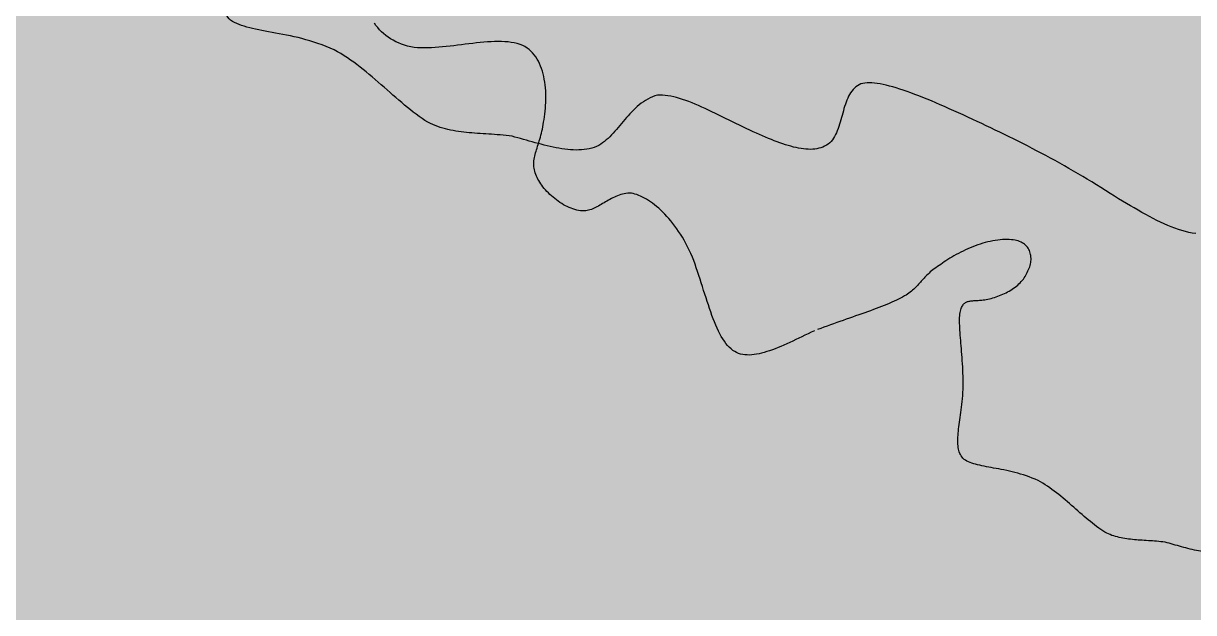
# Model space of a CAD drawing. Header units: metres. Extents: x 507649 to 508899, y 6966965 to 6967377.
# Drawn here: x 507840.429 to 507842.895, y 6967258.325 to 6967259.565 of the extents above; entities that cross this region are included whole.
import ezdxf

# ---------------------------------------------------------------- set-up
doc = ezdxf.new("R2010")
doc.units = ezdxf.units.M
for name, color, linetype in [('C_TEXT_2.5', 7, 'Continuous'), ('HATCH_LANDSCAPE', 1, 'Continuous'), ('HATCH_PAVEMENT_CARPARK', 254, 'Continuous'), ('mga2020VEG_TREE', 252, 'Continuous')]:
    doc.layers.add(name, color=color, linetype=linetype)

# ---------------------------------------------------------------- blocks, each defined once
blk = doc.blocks.new('XD_HATCH')
at = {"layer": 'HATCH_LANDSCAPE', "ltscale": 0.5}
h = blk.add_hatch(dxfattribs=at)
h.set_pattern_fill('GRASS', color=256, scale=0.05)
h.set_pattern_definition([(212.013854887, (0, 0), (-0.28538859865, -1.2375190291), [0.238125, -1.557926224]), (167.013854887, (0, 0), (-0.28538859868, -1.23751902925), [0.238125, -1.031875]), (257.013854887, (0, 0), (1.23751902925, -0.28538859868), [0.238125, -1.031875])])
edge = h.paths.add_edge_path()
edge.add_line((507834.6194, 6967286.6003), (507833.7745, 6967278.3766))
edge.add_line((507833.7745, 6967278.3766), (507834.4563, 6967266.5732))
edge.add_arc((507833.4405, 6967266.3882), 1.0325, -56.8269, 10.3208, ccw=False)
edge.add_line((507834.0055, 6967265.524), (507833.7027, 6967265.3348))
edge.add_line((507833.7027, 6967265.3348), (507831.8595, 6967265.8814))
edge.add_arc((507790.5773, 6967261.1965), 41.5471, 6.4744, 11.72996)
edge.add_arc((507652.9266, 6967269.5696), 178.3302, 0.023588, 2.717699)
edge.add_arc((507863.8943, 6967277.5885), 32.8409, 156.38178, 179.23816, ccw=False)
edge.add_line((507833.8043, 6967290.7459), (507834.868, 6967290.3037))
edge.add_line((507834.868, 6967290.3037), (507834.6194, 6967286.6003))
edge = h.paths.add_edge_path()
edge.add_line((507840.3758, 6967264.2031), (507839.0111, 6967268.6216))
edge.add_line((507839.0111, 6967268.6216), (507838.9485, 6967268.9634))
edge.add_line((507838.9485, 6967268.9634), (507838.9635, 6967269.4631))
edge.add_line((507838.9635, 6967269.4631), (507838.7986, 6967271.4707))
edge.add_line((507838.7986, 6967271.4707), (507838.5426, 6967271.9806))
edge.add_line((507838.5426, 6967271.9806), (507838.3277, 6967272.489))
edge.add_line((507838.3277, 6967272.489), (507838.1812, 6967272.9949))
edge.add_line((507838.1812, 6967272.9949), (507838.0533, 6967273.5))
edge.add_line((507838.0533, 6967273.5), (507837.435, 6967274.5364))
edge.add_line((507837.435, 6967274.5364), (507837.4424, 6967274.8298))
edge.add_line((507837.4424, 6967274.8298), (507837.523, 6967275.3334))
edge.add_line((507837.523, 6967275.3334), (507837.4511, 6967275.831))
edge.add_line((507837.4511, 6967275.831), (507837.4008, 6967276.3294))
edge.add_line((507837.4008, 6967276.3294), (507837.3858, 6967276.8292))
edge.add_line((507837.3858, 6967276.8292), (507837.3708, 6967277.329))
edge.add_line((507837.3708, 6967277.329), (507837.3559, 6967277.8288))
edge.add_line((507837.3559, 6967277.8288), (507837.2868, 6967278.3259))
edge.add_line((507837.2868, 6967278.3259), (507837.6201, 6967280.3039))
edge.add_line((507837.6201, 6967280.3039), (507837.7291, 6967281.2981))
edge.add_line((507837.7291, 6967281.2981), (507837.7573, 6967281.7976))
edge.add_line((507837.7573, 6967281.7976), (507837.7637, 6967283.3032))
edge.add_line((507837.7637, 6967283.3032), (507837.8004, 6967283.8019))
edge.add_line((507837.8004, 6967283.8019), (507837.9, 6967284.2949))
edge.add_line((507837.9, 6967284.2949), (507838.1892, 6967285.2728))
edge.add_line((507838.1892, 6967285.2728), (507838.2709, 6967285.7675))
edge.add_line((507838.2709, 6967285.7675), (507838.3266, 6967286.2645))
edge.add_line((507838.3266, 6967286.2645), (507837.056, 6967286.299))
edge.add_line((507837.056, 6967286.299), (507837.0835, 6967286.024))
edge.add_line((507837.0835, 6967286.024), (507836.2865, 6967278.3018))
edge.add_line((507836.2865, 6967278.3018), (507836.7877, 6967269.7623))
edge.add_line((507836.7877, 6967269.7623), (507836.9971, 6967265.9725))
edge.add_arc((507835.4372, 6967265.8975), 1.5617, -51.2364, 2.7548, ccw=False)
edge.add_line((507836.415, 6967264.6797), (507834.7625, 6967263.6386))
edge.add_line((507834.7625, 6967263.6386), (507834.4122, 6967261.6514))
edge.add_line((507834.4122, 6967261.6514), (507838.3369, 6967255.3696))
edge.add_arc((507838.6337, 6967255.5551), 0.35, 211.9938, 302.0004)
edge.add_line((507838.8192, 6967255.2583), (507843.102, 6967257.934))
edge.add_line((507843.102, 6967257.934), (507849.8852, 6967247.0769))
edge.add_line((507849.8852, 6967247.0769), (507845.6775, 6967244.448))
edge.add_arc((507845.8629, 6967244.1511), 0.35, 121.996, 211.996)
edge.add_line((507845.5661, 6967243.9657), (507846.3609, 6967242.6936))
edge.add_arc((507846.6577, 6967242.879), 0.35, 211.996, 301.996)
edge.add_line((507846.8432, 6967242.5822), (507851.0509, 6967245.2111))
edge.add_line((507851.0509, 6967245.2111), (507857.8321, 6967234.3573))
edge.add_line((507857.8321, 6967234.3573), (507858.9988, 6967232.4898))
edge.add_line((507858.9988, 6967232.4898), (507868.4293, 6967217.3956))
edge.add_line((507868.4293, 6967217.3956), (507869.595, 6967215.5298))
edge.add_line((507869.595, 6967215.5298), (507879.0265, 6967200.4339))
edge.add_line((507879.0265, 6967200.4339), (507880.1922, 6967198.5681))
edge.add_line((507880.1922, 6967198.5681), (507889.6237, 6967183.4722))
edge.add_line((507889.6237, 6967183.4722), (507890.8655, 6967181.6516))
edge.add_line((507890.8655, 6967181.6516), (507890.7894, 6967181.6064))
edge.add_line((507890.7894, 6967181.6064), (507900.2209, 6967166.5105))
edge.add_line((507900.2209, 6967166.5105), (507895.9381, 6967163.8347))
edge.add_arc((507896.1235, 6967163.5378), 0.35, 121.994, 211.996)
edge.add_line((507895.8267, 6967163.3524), (507896.6215, 6967162.0802))
edge.add_arc((507896.9183, 6967162.2657), 0.35, 211.9984, 301.996)
edge.add_line((507897.1038, 6967161.9689), (507901.3866, 6967164.6447))
edge.add_line((507901.3866, 6967164.6447), (507910.8181, 6967149.5487))
edge.add_line((507910.8181, 6967149.5487), (507906.5469, 6967146.8811))
edge.add_arc((507906.7649, 6967146.6028), 0.3535, 128.0734, 218.4885)
edge.add_line((507906.4882, 6967146.3828), (507907.8077, 6967145.0972))
edge.add_line((507907.8077, 6967145.0972), (507909.4019, 6967144.1738))
edge.add_line((507909.4019, 6967144.1738), (507911.1824, 6967145.0318))
edge.add_line((507911.1824, 6967145.0318), (507911.5938, 6967146.4662))
edge.add_line((507911.5938, 6967146.4662), (507913.3116, 6967147.5395))
edge.add_line((507913.3116, 6967147.5395), (507911.7607, 6967150.3145))
edge.add_line((507911.7607, 6967150.3145), (507911.3517, 6967151.1377))
edge.add_line((507911.3517, 6967151.1377), (507910.3123, 6967152.8466))
edge.add_line((507910.3123, 6967152.8466), (507910.0252, 6967153.2568))
edge.add_line((507910.0252, 6967153.2568), (507908.2386, 6967155.6779))
edge.add_line((507908.2386, 6967155.6779), (507906.8185, 6967157.7385))
edge.add_line((507906.8185, 6967157.7385), (507905.1467, 6967160.2314))
edge.add_line((507905.1467, 6967160.2314), (507902.6614, 6967164.5743))
edge.add_line((507902.6614, 6967164.5743), (507901.6885, 6967166.3247))
edge.add_line((507901.6885, 6967166.3247), (507890.3492, 6967184.5912))
edge.add_line((507890.3492, 6967184.5912), (507887.9238, 6967188.3817))
edge.add_line((507887.9238, 6967188.3817), (507882.2644, 6967197.2262))
edge.add_line((507882.2644, 6967197.2262), (507881.0853, 6967198.9492))
edge.add_line((507881.0853, 6967198.9492), (507875.2149, 6967208.1494))
edge.add_line((507875.2149, 6967208.1494), (507870.7184, 6967215.3627))
edge.add_line((507870.7184, 6967215.3627), (507864.5811, 6967226.2674))
edge.add_line((507864.5811, 6967226.2674), (507858.7045, 6967235.0792))
edge.add_line((507858.7045, 6967235.0792), (507856.2419, 6967238.7442))
edge.add_line((507856.2419, 6967238.7442), (507855.1022, 6967240.3904))
edge.add_line((507855.1022, 6967240.3904), (507854.8173, 6967240.8019))
edge.add_line((507854.8173, 6967240.8019), (507854.0618, 6967242.0986))
edge.add_line((507854.0618, 6967242.0986), (507852.576, 6967244.7077))
edge.add_line((507852.576, 6967244.7077), (507851.066, 6967247.3016))
edge.add_line((507851.066, 6967247.3016), (507849.5393, 6967249.8852))
edge.add_line((507849.5393, 6967249.8852), (507848.9949, 6967250.7242))
edge.add_line((507848.9949, 6967250.7242), (507848.7226, 6967251.1437))
edge.add_line((507848.7226, 6967251.1437), (507848.4401, 6967251.5567))
edge.add_line((507848.4401, 6967251.5567), (507847.8618, 6967252.3745))
edge.add_line((507847.8618, 6967252.3745), (507847.3356, 6967253.2249))
edge.add_line((507847.3356, 6967253.2249), (507845.7975, 6967255.8013))
edge.add_line((507845.7975, 6967255.8013), (507844.2186, 6967258.446))
edge.add_line((507844.2186, 6967258.446), (507842.8502, 6967261.0217))
edge.add_line((507842.8502, 6967261.0217), (507842.6112, 6967261.4614))
edge.add_line((507842.6112, 6967261.4614), (507842.0412, 6967262.2858))
edge.add_line((507842.0412, 6967262.2858), (507840.3758, 6967264.2031))
at = {"layer": 'HATCH_PAVEMENT_CARPARK'}
h = blk.add_hatch(color=256, dxfattribs=at)
h.dxf.hatch_style = 1
edge = h.paths.add_edge_path()
edge.add_spline(control_points=[(507831.6057, 6967265.2103), (507831.2653, 6967264.9977)], knot_values=[3.035082, 3.035082, 4.035082, 4.035082], weights=[1, 1], degree=1, periodic=0)
edge.add_spline(control_points=[(507831.2653, 6967264.9977), (507829.7013, 6967264.0205)], knot_values=[2.035082, 2.035082, 3.035082, 3.035082], weights=[1, 1], degree=1, periodic=0)
edge.add_spline(control_points=[(507829.7013, 6967264.0205), (507828.586, 6967263.3237)], knot_values=[1.499683, 1.499683, 2.035082, 2.035082], weights=[1, 1], degree=1, periodic=0)
edge.add_line((507828.586, 6967263.3237), (507826.3004, 6967261.8957))
edge.add_line((507826.3004, 6967261.8957), (507828.2109, 6967258.8379))
edge.add_line((507828.2109, 6967258.8379), (507832.6123, 6967251.7931))
edge.add_arc((507832.1708, 6967251.5252), 0.5164, -46.2921, 31.2496, ccw=False)
edge.add_line((507832.5276, 6967251.1519), (507828.2976, 6967248.5078))
edge.add_line((507828.2976, 6967248.5078), (507834.8678, 6967237.9915))
edge.add_line((507834.8678, 6967237.9915), (507839.0985, 6967240.6347))
edge.add_arc((507839.2657, 6967239.8885), 0.7648, 41.8437, 102.6277, ccw=False)
edge.add_line((507839.8354, 6967240.3986), (507840.6363, 6967239.117))
edge.add_arc((507839.9895, 6967239.0145), 0.6548, -54.842, 9.002, ccw=False)
edge.add_line((507840.3666, 6967238.4792), (507836.1925, 6967235.8713))
edge.add_line((507836.1925, 6967235.8713), (507842.8687, 6967225.1854))
edge.add_line((507842.8687, 6967225.1854), (507844.1606, 6967223.1178))
edge.add_line((507844.1606, 6967223.1178), (507853.4659, 6967208.2237))
edge.add_line((507853.4659, 6967208.2237), (507857.6976, 6967210.8653))
edge.add_arc((507857.8775, 6967210.3834), 0.5143, 32.6567, 110.4711, ccw=False)
edge.add_line((507858.3105, 6967210.661), (507859.1053, 6967209.3888))
edge.add_line((507859.1053, 6967209.3888), (507864.7027, 6967212.8859))
edge.add_line((507864.7027, 6967212.8859), (507863.9079, 6967214.158))
edge.add_arc((507864.3319, 6967214.4229), 0.5, 121.996, 211.9999, ccw=False)
edge.add_line((507864.067, 6967214.847), (507868.2226, 6967217.4433))
edge.add_line((507868.2226, 6967217.4433), (507858.9501, 6967232.2848))
edge.add_line((507858.9501, 6967232.2848), (507854.7944, 6967229.6885))
edge.add_arc((507854.528, 6967230.1061), 0.4954, 211.4621, 302.5322, ccw=False)
edge.add_line((507854.1055, 6967229.8476), (507853.3107, 6967231.1197))
edge.add_arc((507853.7337, 6967231.3849), 0.4992, 121.9038, 212.0841, ccw=False)
edge.add_line((507853.4698, 6967231.8087), (507857.6254, 6967234.405))
edge.add_line((507857.6254, 6967234.405), (507851.0022, 6967245.0061))
edge.add_line((507851.0022, 6967245.0061), (507846.9226, 6967242.455))
edge.add_arc((507846.6577, 6967242.879), 0.5, 211.996, 301.996, ccw=False)
edge.add_line((507846.2337, 6967242.6141), (507845.4389, 6967243.8862))
edge.add_arc((507845.8629, 6967244.1511), 0.5, 121.996, 211.996, ccw=False)
edge.add_line((507845.598, 6967244.5752), (507849.6775, 6967247.1263))
edge.add_line((507849.6775, 6967247.1263), (507843.0543, 6967257.7273))
edge.add_line((507843.0543, 6967257.7273), (507842.2198, 6967257.2017))
edge.add_line((507842.2198, 6967257.2017), (507838.8987, 6967255.131))
edge.add_arc((507838.6337, 6967255.5551), 0.5, 211.9931, 301.9996, ccw=False)
edge.add_line((507838.2097, 6967255.2902), (507833.4848, 6967262.8744))
edge.add_line((507833.4848, 6967262.8744), (507831.8978, 6967265.3928))
edge.add_line((507831.8978, 6967265.3928), (507831.6057, 6967265.2103))
blk = doc.blocks.new('BAC V TREE')
for p, q in [((-13.6361, -7.8552), (-13.6578, -7.8249)), ((-13.6129, -7.8844), (-13.6361, -7.8552)), ((-13.588, -7.9127), (-13.6129, -7.8844)), ((-13.5616, -7.9398), (-13.588, -7.9127)), ((-13.5336, -7.9657), (-13.5616, -7.9398)), ((-13.5039, -7.9903), (-13.5336, -7.9657)), ((-13.4727, -8.0136), (-13.5039, -7.9903)), ((-13.4398, -8.0355), (-13.4727, -8.0136)), ((-13.4052, -8.0559), (-13.4398, -8.0355)), ((-13.369, -8.0748), (-13.4052, -8.0559)), ((-13.3312, -8.0921), (-13.369, -8.0748)), ((-13.2917, -8.1077), (-13.3312, -8.0921)), ((-13.2505, -8.1215), (-13.2917, -8.1077)), ((-13.2077, -8.1335), (-13.2505, -8.1215)), ((-13.1631, -8.1437), (-13.2077, -8.1335)), ((-13.1169, -8.1518), (-13.1631, -8.1437)), ((-13.0722, -8.1558), (-13.1169, -8.1518)), ((-13.0263, -8.1582), (-13.0722, -8.1558)), ((-12.9796, -8.1591), (-13.0263, -8.1582)), ((-12.9319, -8.1587), (-12.9796, -8.1591)), ((-12.8835, -8.157), (-12.9319, -8.1587)), ((-12.8344, -8.1544), (-12.8835, -8.157)), ((-12.7846, -8.1507), (-12.8344, -8.1544)), ((-12.7344, -8.1463), (-12.7846, -8.1507)), ((-12.6837, -8.1412), (-12.7344, -8.1463)), ((-12.6327, -8.1356), (-12.6837, -8.1412)), ((-12.5815, -8.1295), (-12.6327, -8.1356)), ((-12.5301, -8.1232), (-12.5815, -8.1295)), ((-12.4787, -8.1167), (-12.5301, -8.1232)), ((-12.4272, -8.1102), (-12.4787, -8.1167)), ((-12.376, -8.1038), (-12.4272, -8.1102)), ((-12.3249, -8.0977), (-12.376, -8.1038)), ((-12.2741, -8.0919), (-12.3249, -8.0977)), ((-12.2238, -8.0867), (-12.2741, -8.0919)), ((-12.1739, -8.0821), (-12.2238, -8.0867)), ((-12.1246, -8.0783), (-12.1739, -8.0821)), ((-12.076, -8.0754), (-12.1246, -8.0783)), ((-12.0281, -8.0735), (-12.076, -8.0754)), ((-11.9811, -8.0728), (-12.0281, -8.0735)), ((-11.9351, -8.0734), (-11.9811, -8.0728)), ((-11.89, -8.0754), (-11.9351, -8.0734)), ((-11.8461, -8.079), (-11.89, -8.0754)), ((-11.8034, -8.0843), (-11.8461, -8.079)), ((-11.7621, -8.0915), (-11.8034, -8.0843)), ((-11.7221, -8.1006), (-11.7621, -8.0915)), ((-11.6836, -8.1118), (-11.7221, -8.1006)), ((-11.6467, -8.1252), (-11.6836, -8.1118)), ((-11.6164, -8.1417), (-11.6467, -8.1252)), ((-11.5878, -8.1603), (-11.6164, -8.1417)), ((-11.561, -8.1809), (-11.5878, -8.1603)), ((-11.5359, -8.2034), (-11.561, -8.1809)), ((-11.5125, -8.2276), (-11.5359, -8.2034)), ((-11.4907, -8.2536), (-11.5125, -8.2276)), ((-11.4705, -8.2811), (-11.4907, -8.2536)), ((-11.4519, -8.3101), (-11.4705, -8.2811)), ((-11.4348, -8.3406), (-11.4519, -8.3101)), ((-11.4191, -8.3723), (-11.4348, -8.3406)), ((-11.4049, -8.4052), (-11.4191, -8.3723)), ((-11.3921, -8.4393), (-11.4049, -8.4052)), ((-11.3807, -8.4743), (-11.3921, -8.4393)), ((-11.3706, -8.5103), (-11.3807, -8.4743)), ((-11.3618, -8.547), (-11.3706, -8.5103)), ((-11.3542, -8.5845), (-11.3618, -8.547)), ((-11.3479, -8.6226), (-11.3542, -8.5845)), ((-11.3427, -8.6613), (-11.3479, -8.6226)), ((-11.3387, -8.7003), (-11.3427, -8.6613)), ((-11.3357, -8.7397), (-11.3387, -8.7003)), ((-11.3339, -8.7793), (-11.3357, -8.7397)), ((-11.333, -8.819), (-11.3339, -8.7793)), ((-11.3331, -8.8588), (-11.333, -8.819)), ((-11.339, -8.9773), (-11.3362, -8.938)), ((-11.3362, -8.938), (-11.3342, -8.8985)), ((-11.3342, -8.8985), (-11.3331, -8.8588)), ((-11.3525, -9.0926), (-11.3472, -9.0547)), ((-11.3472, -9.0547), (-11.3427, -9.0162)), ((-11.3427, -9.0162), (-11.339, -8.9773)), ((-11.3695, -9.198), (-11.365, -9.1664)), ((-11.365, -9.1664), (-11.3584, -9.1299)), ((-11.3584, -9.1299), (-11.3525, -9.0926)), ((-11.3932, -9.3152), (-11.3866, -9.2872)), ((-11.3866, -9.2872), (-11.3803, -9.2584)), ((-11.3803, -9.2584), (-11.3746, -9.2286)), ((-11.3746, -9.2286), (-11.3695, -9.198)), ((-11.4226, -9.42), (-11.415, -9.3948)), ((-11.415, -9.3948), (-11.4075, -9.369)), ((-11.4075, -9.369), (-11.4002, -9.3425)), ((-11.4002, -9.3425), (-11.3932, -9.3152)), ((-11.4596, -9.5376), (-11.4526, -9.515)), ((-11.4526, -9.515), (-11.4453, -9.492)), ((-11.4453, -9.492), (-11.4378, -9.4686)), ((-11.4378, -9.4686), (-11.4302, -9.4446)), ((-11.4302, -9.4446), (-11.4226, -9.42)), ((-11.4877, -9.6452), (-11.4833, -9.6242)), ((-11.4833, -9.6242), (-11.4782, -9.603)), ((-11.4782, -9.603), (-11.4725, -9.5815)), ((-11.4725, -9.5815), (-11.4663, -9.5597)), ((-11.4663, -9.5597), (-11.4596, -9.5376)), ((-11.4971, -9.7277), (-11.4962, -9.7072)), ((-11.497, -9.7482), (-11.4971, -9.7277)), ((-11.4962, -9.7072), (-11.4942, -9.6867)), ((-11.4942, -9.6867), (-11.4914, -9.666)), ((-11.4914, -9.666), (-11.4877, -9.6452)), ((-11.4958, -9.7687), (-11.497, -9.7482)), ((-11.4933, -9.7893), (-11.4958, -9.7687)), ((-11.4895, -9.81), (-11.4933, -9.7893)), ((-11.4844, -9.8309), (-11.4895, -9.81)), ((-11.4778, -9.8519), (-11.4844, -9.8309)), ((-11.4696, -9.8732), (-11.4778, -9.8519)), ((-11.4598, -9.8948), (-11.4696, -9.8732)), ((-11.4511, -9.9151), (-11.4598, -9.8948)), ((-11.4411, -9.9358), (-11.4511, -9.9151)), ((-11.4297, -9.9567), (-11.4411, -9.9358)), ((-11.4171, -9.9778), (-11.4297, -9.9567)), ((-11.4034, -9.9989), (-11.4171, -9.9778)), ((-11.3885, -10.02), (-11.4034, -9.9989)), ((-11.3726, -10.0412), (-11.3885, -10.02)), ((-11.3557, -10.0622), (-11.3726, -10.0412)), ((-11.3378, -10.083), (-11.3557, -10.0622)), ((-11.319, -10.1036), (-11.3378, -10.083)), ((-11.2993, -10.124), (-11.319, -10.1036)), ((-11.2789, -10.1439), (-11.2993, -10.124)), ((-11.2577, -10.1634), (-11.2789, -10.1439)), ((-11.2358, -10.1825), (-11.2577, -10.1634)), ((-11.2133, -10.2009), (-11.2358, -10.1825)), ((-10.4245, -10.1903), (-10.4451, -10.2008)), ((-10.4036, -10.1802), (-10.4245, -10.1903)), ((-10.3824, -10.1708), (-10.4036, -10.1802)), ((-10.3609, -10.1619), (-10.3824, -10.1708)), ((-10.339, -10.1539), (-10.3609, -10.1619)), ((-10.3167, -10.1466), (-10.339, -10.1539)), ((-10.2941, -10.1403), (-10.3167, -10.1466)), ((-10.271, -10.135), (-10.2941, -10.1403)), ((-10.2474, -10.1308), (-10.271, -10.135)), ((-10.2233, -10.1278), (-10.2474, -10.1308)), ((-10.1988, -10.126), (-10.2233, -10.1278)), ((-10.1737, -10.1257), (-10.1988, -10.126)), ((-10.1497, -10.1312), (-10.1737, -10.1257)), ((-10.1251, -10.1381), (-10.1497, -10.1312)), ((-10.1, -10.1464), (-10.1251, -10.1381)), ((-10.0745, -10.1562), (-10.1, -10.1464)), ((-10.0486, -10.1674), (-10.0745, -10.1562)), ((-10.0223, -10.18), (-10.0486, -10.1674)), ((-9.9957, -10.194), (-10.0223, -10.18)), ((-9.9688, -10.2095), (-9.9957, -10.194)), ((-11.1903, -10.2188), (-11.2133, -10.2009)), ((-11.1667, -10.236), (-11.1903, -10.2188)), ((-11.1426, -10.2524), (-11.1667, -10.236)), ((-11.1182, -10.268), (-11.1426, -10.2524)), ((-11.0934, -10.2827), (-11.1182, -10.268)), ((-11.0682, -10.2965), (-11.0934, -10.2827)), ((-11.0429, -10.3092), (-11.0682, -10.2965)), ((-11.0173, -10.3209), (-11.0429, -10.3092)), ((-10.6401, -10.3114), (-10.6591, -10.3211)), ((-10.6211, -10.3013), (-10.6401, -10.3114)), ((-10.6021, -10.2907), (-10.6211, -10.3013)), ((-10.583, -10.2797), (-10.6021, -10.2907)), ((-10.5638, -10.2685), (-10.583, -10.2797)), ((-10.5444, -10.2571), (-10.5638, -10.2685)), ((-10.525, -10.2456), (-10.5444, -10.2571)), ((-10.5053, -10.2342), (-10.525, -10.2456)), ((-10.4855, -10.2228), (-10.5053, -10.2342)), ((-10.4654, -10.2117), (-10.4855, -10.2228)), ((-10.4451, -10.2008), (-10.4654, -10.2117)), ((-9.9416, -10.2264), (-9.9688, -10.2095)), ((-9.9142, -10.2446), (-9.9416, -10.2264)), ((-9.8867, -10.2643), (-9.9142, -10.2446)), ((-9.8591, -10.2853), (-9.8867, -10.2643)), ((-9.8313, -10.3078), (-9.8591, -10.2853)), ((-9.8036, -10.3316), (-9.8313, -10.3078)), ((-10.9916, -10.3314), (-11.0173, -10.3209)), ((-10.9658, -10.3408), (-10.9916, -10.3314)), ((-10.94, -10.3489), (-10.9658, -10.3408)), ((-10.9142, -10.3556), (-10.94, -10.3489)), ((-10.8885, -10.3609), (-10.9142, -10.3556)), ((-10.8629, -10.3648), (-10.8885, -10.3609)), ((-10.8376, -10.3671), (-10.8629, -10.3648)), ((-10.8124, -10.3679), (-10.8376, -10.3671)), ((-10.7929, -10.3658), (-10.8124, -10.3679)), ((-10.7735, -10.3625), (-10.7929, -10.3658)), ((-10.7542, -10.358), (-10.7735, -10.3625)), ((-10.735, -10.3524), (-10.7542, -10.358)), ((-10.716, -10.3458), (-10.735, -10.3524)), ((-10.697, -10.3384), (-10.716, -10.3458)), ((-10.678, -10.3301), (-10.697, -10.3384)), ((-10.6591, -10.3211), (-10.678, -10.3301)), ((-9.7758, -10.3568), (-9.8036, -10.3316)), ((-9.7481, -10.3834), (-9.7758, -10.3568)), ((-9.7205, -10.4114), (-9.7481, -10.3834)), ((-9.693, -10.4407), (-9.7205, -10.4114)), ((-9.6656, -10.4714), (-9.693, -10.4407)), ((-9.6385, -10.5034), (-9.6656, -10.4714)), ((-9.6117, -10.5369), (-9.6385, -10.5034)), ((-9.5851, -10.5716), (-9.6117, -10.5369)), ((-9.5589, -10.6077), (-9.5851, -10.5716)), ((-9.533, -10.6452), (-9.5589, -10.6077)), ((-9.5076, -10.684), (-9.533, -10.6452)), ((-9.4827, -10.7241), (-9.5076, -10.684)), ((-9.4582, -10.7655), (-9.4827, -10.7241)), ((-5.2073, -10.7614), (-5.2404, -10.7663)), ((-5.1747, -10.7576), (-5.2073, -10.7614)), ((-5.1426, -10.7549), (-5.1747, -10.7576)), ((-5.1111, -10.7535), (-5.1426, -10.7549)), ((-5.0802, -10.7535), (-5.1111, -10.7535)), ((-5.0501, -10.7547), (-5.0802, -10.7535)), ((-5.0208, -10.7574), (-5.0501, -10.7547)), ((-4.9962, -10.7595), (-5.0208, -10.7574)), ((-4.9728, -10.7629), (-4.9962, -10.7595)), ((-4.9506, -10.7677), (-4.9728, -10.7629)), ((-9.4343, -10.8083), (-9.4582, -10.7655)), ((-9.411, -10.8524), (-9.4343, -10.8083)), ((-9.3883, -10.8978), (-9.411, -10.8524)), ((-5.5796, -10.8673), (-5.6128, -10.8814)), ((-5.5461, -10.8538), (-5.5796, -10.8673)), ((-5.5123, -10.8409), (-5.5461, -10.8538)), ((-5.4783, -10.8286), (-5.5123, -10.8409)), ((-5.4441, -10.8172), (-5.4783, -10.8286)), ((-5.4099, -10.8064), (-5.4441, -10.8172)), ((-5.3757, -10.7966), (-5.4099, -10.8064)), ((-5.3416, -10.7876), (-5.3757, -10.7966)), ((-5.3076, -10.7795), (-5.3416, -10.7876)), ((-5.2738, -10.7724), (-5.3076, -10.7795)), ((-5.2404, -10.7663), (-5.2738, -10.7724)), ((-4.9297, -10.7736), (-4.9506, -10.7677)), ((-4.91, -10.7807), (-4.9297, -10.7736)), ((-4.8915, -10.789), (-4.91, -10.7807)), ((-4.8742, -10.7983), (-4.8915, -10.789)), ((-4.8581, -10.8086), (-4.8742, -10.7983)), ((-4.8432, -10.8199), (-4.8581, -10.8086)), ((-4.8295, -10.8321), (-4.8432, -10.8199)), ((-4.8169, -10.8451), (-4.8295, -10.8321)), ((-4.8056, -10.859), (-4.8169, -10.8451)), ((-4.7954, -10.8735), (-4.8056, -10.859)), ((-4.7864, -10.8888), (-4.7954, -10.8735)), ((-9.3662, -10.9446), (-9.3883, -10.8978)), ((-9.3473, -10.9923), (-9.3662, -10.9446)), ((-5.8289, -10.9916), (-5.8566, -11.0084)), ((-5.8003, -10.975), (-5.8289, -10.9916)), ((-5.7708, -10.9585), (-5.8003, -10.975)), ((-5.7405, -10.9424), (-5.7708, -10.9585)), ((-5.7094, -10.9265), (-5.7405, -10.9424)), ((-5.6778, -10.911), (-5.7094, -10.9265)), ((-5.6455, -10.896), (-5.6778, -10.911)), ((-5.6128, -10.8814), (-5.6455, -10.896)), ((-4.7785, -10.9046), (-4.7864, -10.8888)), ((-4.7718, -10.9211), (-4.7785, -10.9046)), ((-4.7663, -10.938), (-4.7718, -10.9211)), ((-4.7619, -10.9555), (-4.7663, -10.938)), ((-4.7586, -10.9733), (-4.7619, -10.9555)), ((-4.7565, -10.9915), (-4.7586, -10.9733)), ((-4.7555, -11.01), (-4.7565, -10.9915)), ((-9.3288, -11.0408), (-9.3473, -10.9923)), ((-9.3108, -11.09), (-9.3288, -11.0408)), ((-9.2933, -11.1397), (-9.3108, -11.09)), ((-5.9786, -11.0928), (-6.0029, -11.1075)), ((-5.9566, -11.076), (-5.9786, -11.0928)), ((-5.9334, -11.0591), (-5.9566, -11.076)), ((-5.9089, -11.0422), (-5.9334, -11.0591)), ((-5.8833, -11.0252), (-5.9089, -11.0422)), ((-5.8566, -11.0084), (-5.8833, -11.0252)), ((-4.7732, -11.1243), (-4.7675, -11.1051)), ((-4.7675, -11.1051), (-4.7628, -11.086)), ((-4.7628, -11.086), (-4.7593, -11.0668)), ((-4.7593, -11.0668), (-4.757, -11.0477)), ((-4.757, -11.0477), (-4.7557, -11.0288)), ((-4.7557, -11.0288), (-4.7555, -11.01)), ((-9.2761, -11.1899), (-9.2933, -11.1397)), ((-9.2592, -11.2404), (-9.2761, -11.1899)), ((-6.1371, -11.2083), (-6.1522, -11.2223)), ((-6.1211, -11.1941), (-6.1371, -11.2083)), ((-6.1042, -11.1799), (-6.1211, -11.1941)), ((-6.0863, -11.1656), (-6.1042, -11.1799)), ((-6.0673, -11.1512), (-6.0863, -11.1656)), ((-6.0472, -11.1367), (-6.0673, -11.1512)), ((-6.0257, -11.1222), (-6.0472, -11.1367)), ((-6.0029, -11.1075), (-6.0257, -11.1222)), ((-4.8153, -11.2188), (-4.8069, -11.1996)), ((-4.8069, -11.1996), (-4.7968, -11.1811)), ((-4.7968, -11.1811), (-4.7879, -11.1623)), ((-4.7879, -11.1623), (-4.78, -11.1434)), ((-4.78, -11.1434), (-4.7732, -11.1243)), ((-9.2426, -11.2911), (-9.2592, -11.2404)), ((-9.2263, -11.3418), (-9.2426, -11.2911)), ((-6.2435, -11.319), (-6.2555, -11.3326)), ((-6.2314, -11.3054), (-6.2435, -11.319)), ((-6.2191, -11.2917), (-6.2314, -11.3054)), ((-6.2066, -11.2779), (-6.2191, -11.2917)), ((-6.1938, -11.2641), (-6.2066, -11.2779)), ((-6.1805, -11.2503), (-6.1938, -11.2641)), ((-6.1667, -11.2363), (-6.1805, -11.2503)), ((-6.1522, -11.2223), (-6.1667, -11.2363)), ((-4.9036, -11.3411), (-4.8882, -11.325)), ((-4.8882, -11.325), (-4.8736, -11.3084)), ((-4.8736, -11.3084), (-4.8599, -11.2914)), ((-4.8599, -11.2914), (-4.8472, -11.2739)), ((-4.8472, -11.2739), (-4.8355, -11.256)), ((-4.8355, -11.256), (-4.8249, -11.2376)), ((-4.8249, -11.2376), (-4.8153, -11.2188)), ((-9.2101, -11.3926), (-9.2263, -11.3418)), ((-9.194, -11.4431), (-9.2101, -11.3926)), ((-9.178, -11.4934), (-9.194, -11.4431)), ((-6.361, -11.44), (-6.3767, -11.4533)), ((-6.3461, -11.4267), (-6.361, -11.44)), ((-6.3318, -11.4133), (-6.3461, -11.4267)), ((-6.3181, -11.4), (-6.3318, -11.4133)), ((-6.305, -11.3866), (-6.3181, -11.4)), ((-6.2922, -11.3731), (-6.305, -11.3866)), ((-6.2798, -11.3597), (-6.2922, -11.3731)), ((-6.2676, -11.3462), (-6.2798, -11.3597)), ((-6.2555, -11.3326), (-6.2676, -11.3462)), ((-5.0519, -11.4528), (-5.0314, -11.4405)), ((-5.0314, -11.4405), (-5.0114, -11.4278)), ((-5.0114, -11.4278), (-4.9918, -11.4146)), ((-4.9918, -11.4146), (-4.9728, -11.4009)), ((-4.9728, -11.4009), (-4.9545, -11.3866)), ((-4.9545, -11.3866), (-4.9368, -11.3719)), ((-4.9368, -11.3719), (-4.9198, -11.3568)), ((-4.9198, -11.3568), (-4.9036, -11.3411)), ((-9.1621, -11.5433), (-9.178, -11.4934)), ((-9.1461, -11.5927), (-9.1621, -11.5433)), ((-6.5236, -11.5483), (-6.552, -11.5626)), ((-6.4965, -11.534), (-6.5236, -11.5483)), ((-6.4706, -11.5195), (-6.4965, -11.534)), ((-6.4495, -11.5063), (-6.4706, -11.5195)), ((-6.4296, -11.4931), (-6.4495, -11.5063)), ((-6.411, -11.4798), (-6.4296, -11.4931)), ((-6.3934, -11.4666), (-6.411, -11.4798)), ((-6.3767, -11.4533), (-6.3934, -11.4666)), ((-5.3398, -11.5627), (-5.3175, -11.5576)), ((-5.3175, -11.5576), (-5.2951, -11.5519)), ((-5.2951, -11.5519), (-5.2725, -11.5457)), ((-5.2725, -11.5457), (-5.2499, -11.5389)), ((-5.2499, -11.5389), (-5.2273, -11.5315)), ((-5.2273, -11.5315), (-5.2048, -11.5236)), ((-5.2048, -11.5236), (-5.1823, -11.5151)), ((-5.1823, -11.5151), (-5.16, -11.506)), ((-5.16, -11.506), (-5.1378, -11.4964)), ((-5.1378, -11.4964), (-5.1159, -11.4863)), ((-5.1159, -11.4863), (-5.0942, -11.4756)), ((-5.0942, -11.4756), (-5.0729, -11.4645)), ((-5.0729, -11.4645), (-5.0519, -11.4528)), ((-9.13, -11.6414), (-9.1461, -11.5927)), ((-9.1138, -11.6894), (-9.13, -11.6414)), ((-6.781, -11.6618), (-6.8174, -11.676)), ((-6.7453, -11.6477), (-6.781, -11.6618)), ((-6.7106, -11.6336), (-6.7453, -11.6477)), ((-6.6769, -11.6194), (-6.7106, -11.6336)), ((-6.6441, -11.6053), (-6.6769, -11.6194)), ((-6.6123, -11.5911), (-6.6441, -11.6053)), ((-6.5816, -11.5769), (-6.6123, -11.5911)), ((-6.552, -11.5626), (-6.5816, -11.5769)), ((-5.6968, -11.6768), (-5.6909, -11.6637)), ((-5.6909, -11.6637), (-5.6846, -11.6518)), ((-5.6846, -11.6518), (-5.6779, -11.6413)), ((-5.6779, -11.6413), (-5.6707, -11.6319)), ((-5.6707, -11.6319), (-5.663, -11.6236)), ((-5.663, -11.6236), (-5.6549, -11.6163)), ((-5.6549, -11.6163), (-5.6463, -11.61)), ((-5.6463, -11.61), (-5.6372, -11.6045)), ((-5.6372, -11.6045), (-5.6276, -11.5999)), ((-5.6276, -11.5999), (-5.6176, -11.5959)), ((-5.6176, -11.5959), (-5.607, -11.5927)), ((-5.607, -11.5927), (-5.5959, -11.59)), ((-5.5959, -11.59), (-5.5843, -11.5878)), ((-5.5843, -11.5878), (-5.5722, -11.586)), ((-5.5722, -11.586), (-5.5596, -11.5846)), ((-5.5596, -11.5846), (-5.5464, -11.5835)), ((-5.5464, -11.5835), (-5.5327, -11.5826)), ((-5.5327, -11.5826), (-5.5184, -11.5818)), ((-5.5184, -11.5818), (-5.5036, -11.581)), ((-5.5036, -11.581), (-5.4882, -11.5803)), ((-5.4882, -11.5803), (-5.4723, -11.5794)), ((-5.4723, -11.5794), (-5.4557, -11.5784)), ((-5.4557, -11.5784), (-5.4386, -11.5771)), ((-5.4386, -11.5771), (-5.4209, -11.5755)), ((-5.4209, -11.5755), (-5.4026, -11.5735)), ((-5.4026, -11.5735), (-5.3836, -11.5711)), ((-5.3836, -11.5711), (-5.3618, -11.5672)), ((-5.3618, -11.5672), (-5.3398, -11.5627)), ((-9.0975, -11.7365), (-9.1138, -11.6894)), ((-9.0809, -11.7826), (-9.0975, -11.7365)), ((-9.064, -11.8276), (-9.0809, -11.7826)), ((-7.092, -11.7761), (-7.1335, -11.7906)), ((-7.051, -11.7616), (-7.092, -11.7761)), ((-7.0105, -11.7472), (-7.051, -11.7616)), ((-6.9706, -11.7329), (-7.0105, -11.7472)), ((-6.9313, -11.7186), (-6.9706, -11.7329)), ((-6.8926, -11.7043), (-6.9313, -11.7186)), ((-6.8546, -11.6901), (-6.8926, -11.7043)), ((-6.8174, -11.676), (-6.8546, -11.6901)), ((-5.7219, -11.7874), (-5.7198, -11.7651)), ((-5.7198, -11.7651), (-5.716, -11.7442)), ((-5.716, -11.7442), (-5.7118, -11.725)), ((-5.7118, -11.725), (-5.7072, -11.7074)), ((-5.7072, -11.7074), (-5.7022, -11.6914)), ((-5.7022, -11.6914), (-5.6968, -11.6768)), ((-9.0469, -11.8714), (-9.064, -11.8276)), ((-9.0293, -11.9138), (-9.0469, -11.8714)), ((-7.4325, -11.8956), (-7.4759, -11.9111)), ((-7.3891, -11.8802), (-7.4325, -11.8956)), ((-7.3459, -11.8649), (-7.3891, -11.8802)), ((-7.3029, -11.8498), (-7.3459, -11.8649)), ((-7.2601, -11.8349), (-7.3029, -11.8498)), ((-7.2175, -11.82), (-7.2601, -11.8349)), ((-7.1753, -11.8053), (-7.2175, -11.82)), ((-7.1335, -11.7906), (-7.1753, -11.8053)), ((-5.7242, -11.8631), (-5.7241, -11.8364)), ((-5.7237, -11.8912), (-5.7242, -11.8631)), ((-5.7241, -11.8364), (-5.7233, -11.8111)), ((-5.7228, -11.9206), (-5.7237, -11.8912)), ((-5.7233, -11.8111), (-5.7219, -11.7874)), ((-9.0113, -11.9547), (-9.0293, -11.9138)), ((-8.9929, -11.9941), (-9.0113, -11.9547)), ((-8.974, -12.0317), (-8.9929, -11.9941)), ((-7.7353, -12.0113), (-7.778, -12.0314)), ((-7.6924, -11.9914), (-7.7353, -12.0113)), ((-7.6061, -11.9587), (-7.6494, -11.9749)), ((-7.5627, -11.9427), (-7.6061, -11.9587)), ((-7.5193, -11.9268), (-7.5627, -11.9427)), ((-7.4759, -11.9111), (-7.5193, -11.9268)), ((-5.7214, -11.9512), (-5.7228, -11.9206)), ((-5.7195, -11.983), (-5.7214, -11.9512)), ((-5.7173, -12.016), (-5.7195, -11.983)), ((-8.9544, -12.0675), (-8.974, -12.0317)), ((-8.9343, -12.1014), (-8.9544, -12.0675)), ((-8.9135, -12.1331), (-8.9343, -12.1014)), ((-7.9458, -12.1109), (-7.9869, -12.1302)), ((-7.9043, -12.0913), (-7.9458, -12.1109)), ((-7.8625, -12.0714), (-7.9043, -12.0913)), ((-7.8204, -12.0514), (-7.8625, -12.0714)), ((-7.778, -12.0314), (-7.8204, -12.0514)), ((-5.7149, -12.05), (-5.7173, -12.016)), ((-5.7121, -12.0851), (-5.7149, -12.05)), ((-5.7092, -12.1211), (-5.7121, -12.0851)), ((-5.7061, -12.1581), (-5.7092, -12.1211)), ((-8.892, -12.1627), (-8.9135, -12.1331)), ((-8.8697, -12.19), (-8.892, -12.1627)), ((-8.8465, -12.2149), (-8.8697, -12.19)), ((-8.8226, -12.2372), (-8.8465, -12.2149)), ((-8.7977, -12.2568), (-8.8226, -12.2372)), ((-8.2244, -12.2337), (-8.2623, -12.2481)), ((-8.1861, -12.2183), (-8.2244, -12.2337)), ((-8.1472, -12.2021), (-8.1861, -12.2183)), ((-8.1078, -12.1851), (-8.1472, -12.2021)), ((-8.0679, -12.1674), (-8.1078, -12.1851)), ((-8.0276, -12.149), (-8.0679, -12.1674)), ((-7.9869, -12.1302), (-8.0276, -12.149)), ((-5.7029, -12.1958), (-5.7061, -12.1581)), ((-5.6997, -12.2344), (-5.7029, -12.1958)), ((-5.6965, -12.2737), (-5.6997, -12.2344)), ((-8.773, -12.2728), (-8.7977, -12.2568)), ((-8.7473, -12.2862), (-8.773, -12.2728)), ((-8.7207, -12.2972), (-8.7473, -12.2862)), ((-8.6932, -12.3058), (-8.7207, -12.2972)), ((-8.6648, -12.3123), (-8.6932, -12.3058)), ((-8.6354, -12.3166), (-8.6648, -12.3123)), ((-8.6053, -12.3188), (-8.6354, -12.3166)), ((-8.5743, -12.3191), (-8.6053, -12.3188)), ((-8.5425, -12.3175), (-8.5743, -12.3191)), ((-8.5099, -12.3141), (-8.5425, -12.3175)), ((-8.4765, -12.309), (-8.5099, -12.3141)), ((-8.4425, -12.3023), (-8.4765, -12.309)), ((-8.4078, -12.2942), (-8.4425, -12.3023)), ((-8.3723, -12.2845), (-8.4078, -12.2942)), ((-8.3363, -12.2736), (-8.3723, -12.2845)), ((-8.2996, -12.2614), (-8.3363, -12.2736)), ((-8.2623, -12.2481), (-8.2996, -12.2614)), ((-5.6933, -12.3137), (-5.6965, -12.2737)), ((-5.6903, -12.3543), (-5.6933, -12.3137)), ((-5.6874, -12.3955), (-5.6903, -12.3543)), ((-5.6848, -12.4372), (-5.6874, -12.3955)), ((-5.6824, -12.4793), (-5.6848, -12.4372)), ((-5.6804, -12.5218), (-5.6824, -12.4793)), ((-5.6787, -12.5647), (-5.6804, -12.5218)), ((-5.6774, -12.6078), (-5.6787, -12.5647)), ((-5.6767, -12.6511), (-5.6774, -12.6078)), ((-5.6764, -12.6947), (-5.6767, -12.6511)), ((-5.6795, -12.8256), (-5.6778, -12.7819)), ((-5.6778, -12.7819), (-5.6768, -12.7383)), ((-5.6768, -12.7383), (-5.6764, -12.6947)), ((-5.689, -12.951), (-5.6851, -12.9126)), ((-5.6851, -12.9126), (-5.6819, -12.8691)), ((-5.6819, -12.8691), (-5.6795, -12.8256)), ((-5.702, -13.0615), (-5.6975, -13.0255)), ((-5.6975, -13.0255), (-5.6931, -12.9887)), ((-5.6931, -12.9887), (-5.689, -12.951)), ((-5.7161, -13.1646), (-5.7114, -13.131)), ((-5.7114, -13.131), (-5.7067, -13.0966)), ((-5.7067, -13.0966), (-5.702, -13.0615)), ((-5.7294, -13.2604), (-5.7251, -13.2292)), ((-5.7251, -13.2292), (-5.7207, -13.1973)), ((-5.7207, -13.1973), (-5.7161, -13.1646)), ((-5.7433, -13.3769), (-5.7404, -13.349)), ((-5.7404, -13.349), (-5.7371, -13.3202)), ((-5.7371, -13.3202), (-5.7334, -13.2907)), ((-5.7334, -13.2907), (-5.7294, -13.2604)), ((-5.749, -13.4808), (-5.7485, -13.456)), ((-5.7487, -13.5048), (-5.749, -13.4808)), ((-5.7485, -13.456), (-5.7474, -13.4304)), ((-5.7474, -13.4304), (-5.7456, -13.4041)), ((-5.7456, -13.4041), (-5.7433, -13.3769)), ((-5.7476, -13.528), (-5.7487, -13.5048)), ((-5.7456, -13.5505), (-5.7476, -13.528)), ((-5.7427, -13.5722), (-5.7456, -13.5505)), ((-5.7388, -13.5931), (-5.7427, -13.5722)), ((-5.7339, -13.6132), (-5.7388, -13.5931)), ((-5.7278, -13.6326), (-5.7339, -13.6132)), ((-5.7205, -13.6512), (-5.7278, -13.6326)), ((-5.712, -13.669), (-5.7205, -13.6512)), ((-5.7022, -13.6861), (-5.712, -13.669)), ((-5.691, -13.7024), (-5.7022, -13.6861)), ((-5.6784, -13.7179), (-5.691, -13.7024)), ((-5.6644, -13.7327), (-5.6784, -13.7179)), ((-5.6457, -13.7445), (-5.6644, -13.7327)), ((-5.6257, -13.7554), (-5.6457, -13.7445)), ((-5.6044, -13.7654), (-5.6257, -13.7554)), ((-5.5818, -13.7748), (-5.6044, -13.7654)), ((-5.558, -13.7834), (-5.5818, -13.7748)), ((-5.533, -13.7915), (-5.558, -13.7834)), ((-5.5069, -13.7991), (-5.533, -13.7915)), ((-5.4797, -13.8062), (-5.5069, -13.7991)), ((-5.4515, -13.813), (-5.4797, -13.8062)), ((-5.4223, -13.8194), (-5.4515, -13.813)), ((-5.3921, -13.8257), (-5.4223, -13.8194)), ((-5.3611, -13.8318), (-5.3921, -13.8257)), ((-5.3292, -13.8378), (-5.3611, -13.8318)), ((-5.2965, -13.8439), (-5.3292, -13.8378)), ((-5.263, -13.85), (-5.2965, -13.8439)), ((-5.2288, -13.8563), (-5.263, -13.85)), ((-5.1939, -13.8628), (-5.2288, -13.8563)), ((-5.1584, -13.8696), (-5.1939, -13.8628)), ((-5.1224, -13.8768), (-5.1584, -13.8696)), ((-5.0858, -13.8844), (-5.1224, -13.8768)), ((-5.0487, -13.8926), (-5.0858, -13.8844)), ((-5.0111, -13.9013), (-5.0487, -13.8926)), ((-4.9732, -13.9107), (-5.0111, -13.9013)), ((-4.9349, -13.9209), (-4.9732, -13.9107)), ((-4.8963, -13.9319), (-4.9349, -13.9209)), ((-4.8575, -13.9438), (-4.8963, -13.9319)), ((-4.8184, -13.9566), (-4.8575, -13.9438)), ((-4.7792, -13.9706), (-4.8184, -13.9566)), ((-4.7399, -13.9856), (-4.7792, -13.9706)), ((-4.7004, -14.0018), (-4.7399, -13.9856)), ((-4.661, -14.0193), (-4.7004, -14.0018)), ((-4.6285, -14.0373), (-4.661, -14.0193)), ((-4.5964, -14.0562), (-4.6285, -14.0373)), ((-4.5647, -14.076), (-4.5964, -14.0562)), ((-4.5333, -14.0965), (-4.5647, -14.076)), ((-4.5022, -14.1178), (-4.5333, -14.0965)), ((-4.4715, -14.1397), (-4.5022, -14.1178)), ((-4.441, -14.1623), (-4.4715, -14.1397)), ((-4.4108, -14.1853), (-4.441, -14.1623)), ((-4.3809, -14.2089), (-4.4108, -14.1853)), ((-4.3512, -14.2328), (-4.3809, -14.2089)), ((-4.3218, -14.2571), (-4.3512, -14.2328)), ((-4.2925, -14.2817), (-4.3218, -14.2571)), ((-4.2635, -14.3065), (-4.2925, -14.2817)), ((-4.2346, -14.3315), (-4.2635, -14.3065)), ((-4.2059, -14.3566), (-4.2346, -14.3315)), ((-4.1773, -14.3817), (-4.2059, -14.3566)), ((-4.1488, -14.4068), (-4.1773, -14.3817)), ((0.376, -14.3898), (0.3631, -14.4033)), ((0.3899, -14.3775), (0.376, -14.3898)), ((0.405, -14.3665), (0.3899, -14.3775)), ((0.4212, -14.3571), (0.405, -14.3665)), ((0.4387, -14.3491), (0.4212, -14.3571)), ((0.4574, -14.3446), (0.4387, -14.3491)), ((0.4774, -14.3415), (0.4574, -14.3446)), ((0.4988, -14.3397), (0.4774, -14.3415)), ((0.5216, -14.3393), (0.4988, -14.3397)), ((0.5456, -14.3401), (0.5216, -14.3393)), ((0.5709, -14.3421), (0.5456, -14.3401)), ((0.5974, -14.3454), (0.5709, -14.3421)), ((0.6251, -14.3498), (0.5974, -14.3454)), ((0.654, -14.3553), (0.6251, -14.3498)), ((0.684, -14.362), (0.654, -14.3553)), ((0.7152, -14.3697), (0.684, -14.362)), ((0.7474, -14.3784), (0.7152, -14.3697)), ((0.7806, -14.3881), (0.7474, -14.3784)), ((0.8149, -14.3988), (0.7806, -14.3881)), ((-4.1204, -14.4318), (-4.1488, -14.4068)), ((-4.0922, -14.4566), (-4.1204, -14.4318)), ((-4.0639, -14.4813), (-4.0922, -14.4566)), ((-4.0358, -14.5056), (-4.0639, -14.4813)), ((-1.6248, -14.4963), (-1.6463, -14.5087)), ((-1.6025, -14.4849), (-1.6248, -14.4963)), ((-1.5794, -14.4748), (-1.6025, -14.4849)), ((-1.5554, -14.4659), (-1.5794, -14.4748)), ((-1.5306, -14.4583), (-1.5554, -14.4659)), ((-1.5062, -14.4574), (-1.5306, -14.4583)), ((-1.4811, -14.458), (-1.5062, -14.4574)), ((-1.4552, -14.4601), (-1.4811, -14.458)), ((-1.4287, -14.4635), (-1.4552, -14.4601)), ((-1.4015, -14.4683), (-1.4287, -14.4635)), ((-1.3737, -14.4743), (-1.4015, -14.4683)), ((-1.3453, -14.4814), (-1.3737, -14.4743)), ((-1.3163, -14.4897), (-1.3453, -14.4814)), ((-1.2868, -14.499), (-1.3163, -14.4897)), ((-1.2568, -14.5093), (-1.2868, -14.499)), ((0.3119, -14.4868), (0.3037, -14.5061)), ((0.3206, -14.4683), (0.3119, -14.4868)), ((0.3301, -14.4506), (0.3206, -14.4683)), ((0.3402, -14.4338), (0.3301, -14.4506)), ((0.3512, -14.418), (0.3402, -14.4338)), ((0.3631, -14.4033), (0.3512, -14.418)), ((0.8502, -14.4104), (0.8149, -14.3988)), ((0.8864, -14.4229), (0.8502, -14.4104)), ((0.9235, -14.4362), (0.8864, -14.4229)), ((0.9615, -14.4504), (0.9235, -14.4362)), ((1.0004, -14.4653), (0.9615, -14.4504)), ((1.0401, -14.481), (1.0004, -14.4653)), ((1.0806, -14.4973), (1.0401, -14.481)), ((1.1219, -14.5144), (1.0806, -14.4973)), ((-4.0077, -14.5297), (-4.0358, -14.5056)), ((-3.9796, -14.5533), (-4.0077, -14.5297)), ((-3.9515, -14.5765), (-3.9796, -14.5533)), ((-3.9234, -14.5991), (-3.9515, -14.5765)), ((-3.8952, -14.6212), (-3.9234, -14.5991)), ((-1.7621, -14.6018), (-1.7797, -14.6196)), ((-1.7442, -14.5845), (-1.7621, -14.6018)), ((-1.7257, -14.5678), (-1.7442, -14.5845)), ((-1.7068, -14.5518), (-1.7257, -14.5678)), ((-1.6873, -14.5366), (-1.7068, -14.5518)), ((-1.6671, -14.5222), (-1.6873, -14.5366)), ((-1.6463, -14.5087), (-1.6671, -14.5222)), ((-1.2264, -14.5204), (-1.2568, -14.5093)), ((-1.1955, -14.5324), (-1.2264, -14.5204)), ((-1.1642, -14.5452), (-1.1955, -14.5324)), ((-1.1326, -14.5586), (-1.1642, -14.5452)), ((-1.1006, -14.5727), (-1.1326, -14.5586)), ((-1.0684, -14.5873), (-1.1006, -14.5727)), ((-1.0358, -14.6025), (-1.0684, -14.5873)), ((-1.0031, -14.618), (-1.0358, -14.6025)), ((-0.9702, -14.6339), (-1.0031, -14.618)), ((0.2693, -14.61), (0.2631, -14.6317)), ((0.2755, -14.5885), (0.2693, -14.61)), ((0.2821, -14.5672), (0.2755, -14.5885)), ((0.2889, -14.5464), (0.2821, -14.5672)), ((0.2961, -14.5259), (0.2889, -14.5464)), ((0.3037, -14.5061), (0.2961, -14.5259)), ((1.1639, -14.5321), (1.1219, -14.5144)), ((1.2066, -14.5504), (1.1639, -14.5321)), ((1.25, -14.5692), (1.2066, -14.5504)), ((1.2941, -14.5886), (1.25, -14.5692)), ((1.3387, -14.6085), (1.2941, -14.5886)), ((1.384, -14.6289), (1.3387, -14.6085)), ((-3.867, -14.6426), (-3.8952, -14.6212)), ((-3.8387, -14.6633), (-3.867, -14.6426)), ((-3.8104, -14.6832), (-3.8387, -14.6633)), ((-3.7819, -14.7023), (-3.8104, -14.6832)), ((-3.7534, -14.7205), (-3.7819, -14.7023)), ((-3.7299, -14.7322), (-3.7534, -14.7205)), ((-1.8628, -14.7133), (-1.8789, -14.7325)), ((-1.8466, -14.6942), (-1.8628, -14.7133)), ((-1.8303, -14.6752), (-1.8466, -14.6942)), ((-1.8137, -14.6564), (-1.8303, -14.6752)), ((-1.7968, -14.6378), (-1.8137, -14.6564)), ((-1.7797, -14.6196), (-1.7968, -14.6378)), ((-0.9371, -14.65), (-0.9702, -14.6339)), ((-0.9038, -14.6664), (-0.9371, -14.65)), ((-0.8705, -14.6829), (-0.9038, -14.6664)), ((-0.8371, -14.6995), (-0.8705, -14.6829)), ((-0.8037, -14.7161), (-0.8371, -14.6995)), ((-0.7703, -14.7327), (-0.8037, -14.7161)), ((0.2387, -14.7187), (0.2322, -14.74)), ((0.2449, -14.6971), (0.2387, -14.7187)), ((0.251, -14.6754), (0.2449, -14.6971)), ((0.2571, -14.6535), (0.251, -14.6754)), ((0.2631, -14.6317), (0.2571, -14.6535)), ((1.4298, -14.6497), (1.384, -14.6289)), ((1.4761, -14.6709), (1.4298, -14.6497)), ((1.5229, -14.6924), (1.4761, -14.6709)), ((1.5662, -14.7126), (1.5229, -14.6924)), ((1.6096, -14.733), (1.5662, -14.7126)), ((-3.7062, -14.743), (-3.7299, -14.7322)), ((-3.6824, -14.7529), (-3.7062, -14.743)), ((-3.6583, -14.762), (-3.6824, -14.7529)), ((-3.634, -14.7702), (-3.6583, -14.762)), ((-3.6096, -14.7777), (-3.634, -14.7702)), ((-3.5849, -14.7845), (-3.6096, -14.7777)), ((-3.5601, -14.7906), (-3.5849, -14.7845)), ((-3.535, -14.7961), (-3.5601, -14.7906)), ((-3.5098, -14.8011), (-3.535, -14.7961)), ((-3.4844, -14.8055), (-3.5098, -14.8011)), ((-3.4588, -14.8094), (-3.4844, -14.8055)), ((-3.433, -14.8129), (-3.4588, -14.8094)), ((-3.407, -14.8161), (-3.433, -14.8129)), ((-3.3808, -14.8189), (-3.407, -14.8161)), ((-3.3545, -14.8214), (-3.3808, -14.8189)), ((-3.3279, -14.8236), (-3.3545, -14.8214)), ((-3.3012, -14.8257), (-3.3279, -14.8236)), ((-3.2744, -14.8276), (-3.3012, -14.8257)), ((-3.2473, -14.8294), (-3.2744, -14.8276)), ((-3.2201, -14.8312), (-3.2473, -14.8294)), ((-3.1927, -14.8329), (-3.2201, -14.8312)), ((-3.1651, -14.8347), (-3.1927, -14.8329)), ((-3.1373, -14.8365), (-3.1651, -14.8347)), ((-3.1094, -14.8385), (-3.1373, -14.8365)), ((-3.0814, -14.8407), (-3.1094, -14.8385)), ((-3.0531, -14.843), (-3.0814, -14.8407)), ((-3.0247, -14.8457), (-3.0531, -14.843)), ((-1.9754, -14.8428), (-1.992, -14.8596)), ((-1.9591, -14.8253), (-1.9754, -14.8428)), ((-1.9429, -14.8074), (-1.9591, -14.8253)), ((-1.9268, -14.7891), (-1.9429, -14.8074)), ((-1.9108, -14.7704), (-1.9268, -14.7891)), ((-1.8949, -14.7515), (-1.9108, -14.7704)), ((-1.8789, -14.7325), (-1.8949, -14.7515)), ((-0.737, -14.7491), (-0.7703, -14.7327)), ((-0.7037, -14.7653), (-0.737, -14.7491)), ((-0.6705, -14.7812), (-0.7037, -14.7653)), ((-0.6375, -14.7968), (-0.6705, -14.7812)), ((-0.6046, -14.812), (-0.6375, -14.7968)), ((-0.572, -14.8267), (-0.6046, -14.812)), ((-0.5425, -14.8396), (-0.572, -14.8267)), ((-0.5133, -14.8522), (-0.5425, -14.8396)), ((0.194, -14.8396), (0.1847, -14.8575)), ((0.2027, -14.821), (0.194, -14.8396)), ((0.2107, -14.8016), (0.2027, -14.821)), ((0.2183, -14.7815), (0.2107, -14.8016)), ((0.2254, -14.761), (0.2183, -14.7815)), ((0.2322, -14.74), (0.2254, -14.761)), ((1.6533, -14.7536), (1.6096, -14.733)), ((1.6971, -14.7744), (1.6533, -14.7536)), ((1.741, -14.7954), (1.6971, -14.7744)), ((1.7851, -14.8167), (1.741, -14.7954)), ((1.8293, -14.8382), (1.7851, -14.8167)), ((1.8736, -14.86), (1.8293, -14.8382)), ((-2.9962, -14.8486), (-3.0247, -14.8457)), ((-2.9674, -14.852), (-2.9962, -14.8486)), ((-2.9386, -14.8557), (-2.9674, -14.852)), ((-2.9115, -14.8629), (-2.9386, -14.8557)), ((-2.8841, -14.8703), (-2.9115, -14.8629)), ((-2.8565, -14.878), (-2.8841, -14.8703)), ((-2.8285, -14.8859), (-2.8565, -14.878)), ((-2.8003, -14.8938), (-2.8285, -14.8859)), ((-2.7719, -14.9019), (-2.8003, -14.8938)), ((-2.7433, -14.9099), (-2.7719, -14.9019)), ((-2.7146, -14.9179), (-2.7433, -14.9099)), ((-2.6858, -14.9257), (-2.7146, -14.9179)), ((-2.657, -14.9333), (-2.6858, -14.9257)), ((-2.6281, -14.9407), (-2.657, -14.9333)), ((-2.5992, -14.9478), (-2.6281, -14.9407)), ((-2.5704, -14.9545), (-2.5992, -14.9478)), ((-2.5416, -14.9608), (-2.5704, -14.9545)), ((-2.121, -14.9543), (-2.1437, -14.9631)), ((-2.099, -14.9442), (-2.121, -14.9543)), ((-2.08, -14.9325), (-2.099, -14.9442)), ((-2.0616, -14.9197), (-2.08, -14.9325)), ((-2.0436, -14.906), (-2.0616, -14.9197)), ((-2.0261, -14.8913), (-2.0436, -14.906)), ((-2.0089, -14.8759), (-2.0261, -14.8913)), ((-1.992, -14.8596), (-2.0089, -14.8759)), ((-0.4844, -14.8644), (-0.5133, -14.8522)), ((-0.4557, -14.8763), (-0.4844, -14.8644)), ((-0.4274, -14.8878), (-0.4557, -14.8763)), ((-0.3993, -14.8988), (-0.4274, -14.8878)), ((-0.3716, -14.9093), (-0.3993, -14.8988)), ((-0.3442, -14.9193), (-0.3716, -14.9093)), ((-0.3171, -14.9287), (-0.3442, -14.9193)), ((-0.2905, -14.9375), (-0.3171, -14.9287)), ((-0.2642, -14.9456), (-0.2905, -14.9375)), ((-0.2384, -14.953), (-0.2642, -14.9456)), ((-0.2129, -14.9597), (-0.2384, -14.953)), ((0.0884, -14.9519), (0.0708, -14.96)), ((0.1054, -14.9425), (0.0884, -14.9519)), ((0.1216, -14.9317), (0.1054, -14.9425)), ((0.1372, -14.9194), (0.1216, -14.9317)), ((0.1519, -14.9056), (0.1372, -14.9194)), ((0.1637, -14.8906), (0.1519, -14.9056)), ((0.1746, -14.8746), (0.1637, -14.8906)), ((0.1847, -14.8575), (0.1746, -14.8746)), ((1.918, -14.882), (1.8736, -14.86)), ((1.9625, -14.9042), (1.918, -14.882)), ((2.0071, -14.9267), (1.9625, -14.9042)), ((2.0517, -14.9495), (2.0071, -14.9267)), ((2.0964, -14.9725), (2.0517, -14.9495)), ((-2.513, -14.9666), (-2.5416, -14.9608)), ((-2.4845, -14.9719), (-2.513, -14.9666)), ((-2.4562, -14.9765), (-2.4845, -14.9719)), ((-2.4281, -14.9805), (-2.4562, -14.9765)), ((-2.4003, -14.9838), (-2.4281, -14.9805)), ((-2.3727, -14.9862), (-2.4003, -14.9838)), ((-2.3455, -14.9879), (-2.3727, -14.9862)), ((-2.3187, -14.9886), (-2.3455, -14.9879)), ((-2.2922, -14.9883), (-2.3187, -14.9886)), ((-2.2662, -14.987), (-2.2922, -14.9883)), ((-2.2406, -14.9846), (-2.2662, -14.987)), ((-2.2156, -14.9811), (-2.2406, -14.9846)), ((-2.191, -14.9764), (-2.2156, -14.9811)), ((-2.1671, -14.9704), (-2.191, -14.9764)), ((-2.1437, -14.9631), (-2.1671, -14.9704)), ((-0.188, -14.9656), (-0.2129, -14.9597)), ((-0.1635, -14.9706), (-0.188, -14.9656)), ((-0.1394, -14.9748), (-0.1635, -14.9706)), ((-0.1159, -14.9781), (-0.1394, -14.9748)), ((-0.0929, -14.9804), (-0.1159, -14.9781)), ((-0.0704, -14.9818), (-0.0929, -14.9804)), ((-0.0484, -14.9821), (-0.0704, -14.9818)), ((-0.027, -14.9813), (-0.0484, -14.9821)), ((-0.0062, -14.9795), (-0.027, -14.9813)), ((0.014, -14.9764), (-0.0062, -14.9795)), ((0.0335, -14.9722), (0.014, -14.9764)), ((0.0525, -14.9667), (0.0335, -14.9722)), ((0.0708, -14.96), (0.0525, -14.9667)), ((2.1411, -14.9958), (2.0964, -14.9725)), ((2.1859, -15.0193), (2.1411, -14.9958)), ((2.2306, -15.0432), (2.1859, -15.0193)), ((2.2754, -15.0673), (2.2306, -15.0432)), ((2.3201, -15.0917), (2.2754, -15.0673)), ((2.3648, -15.1164), (2.3201, -15.0917)), ((2.4095, -15.1413), (2.3648, -15.1164)), ((2.4541, -15.1666), (2.4095, -15.1413)), ((2.4987, -15.1922), (2.4541, -15.1666)), ((2.5432, -15.218), (2.4987, -15.1922)), ((2.5876, -15.2442), (2.5432, -15.218)), ((2.6319, -15.2707), (2.5876, -15.2442)), ((2.6761, -15.2975), (2.6319, -15.2707)), ((2.7202, -15.3246), (2.6761, -15.2975)), ((2.7642, -15.3521), (2.7202, -15.3246)), ((2.808, -15.3799), (2.7642, -15.3521)), ((2.8516, -15.408), (2.808, -15.3799)), ((2.8951, -15.4365), (2.8516, -15.408)), ((2.9342, -15.4595), (2.8951, -15.4365)), ((2.9729, -15.4824), (2.9342, -15.4595)), ((3.0112, -15.5051), (2.9729, -15.4824)), ((3.0491, -15.5275), (3.0112, -15.5051)), ((3.0867, -15.5496), (3.0491, -15.5275)), ((3.1239, -15.5712), (3.0867, -15.5496)), ((3.1608, -15.5922), (3.1239, -15.5712)), ((3.1974, -15.6127), (3.1608, -15.5922)), ((3.2337, -15.6326), (3.1974, -15.6127)), ((3.2697, -15.6516), (3.2337, -15.6326)), ((3.3054, -15.6699), (3.2697, -15.6516)), ((3.3408, -15.6873), (3.3054, -15.6699)), ((3.3759, -15.7037), (3.3408, -15.6873)), ((3.4108, -15.7191), (3.3759, -15.7037)), ((3.4454, -15.7334), (3.4108, -15.7191)), ((3.4798, -15.7465), (3.4454, -15.7334)), ((3.514, -15.7584), (3.4798, -15.7465)), ((3.548, -15.7689), (3.514, -15.7584)), ((3.5818, -15.7781), (3.548, -15.7689)), ((3.6153, -15.7857), (3.5818, -15.7781)), ((3.6488, -15.7918), (3.6153, -15.7857)), ((3.682, -15.7963), (3.6488, -15.7918))]:
    blk.add_line(p, q)
blk = doc.blocks.new('XE_SURVEY')
at = {"layer": 'mga2020VEG_TREE', "rotation": 0.001583333339407246}
for p, xscale, yscale, zscale in [((507842.0978, 6967262.5605, 5.2676), 0.2176184297825094, 0.2176184297825094, 0.2176184297825094), ((507843.2912, 6967260.782, 5.2215), 0.1554417355589352, 0.1554417355589352, 0.1554417355589352)]:
    blk.add_blockref('BAC V TREE', p, dxfattribs=dict(at, xscale=xscale, yscale=yscale, zscale=zscale))

msp = doc.modelspace()

# ---------------------------------------------------------------- block references
at = {"layer": 'C_TEXT_2.5'}
for name in ['XD_HATCH', 'XE_SURVEY']:
    msp.add_blockref(name, (0, 0), dxfattribs=at)

doc.saveas('drawing.dxf')
